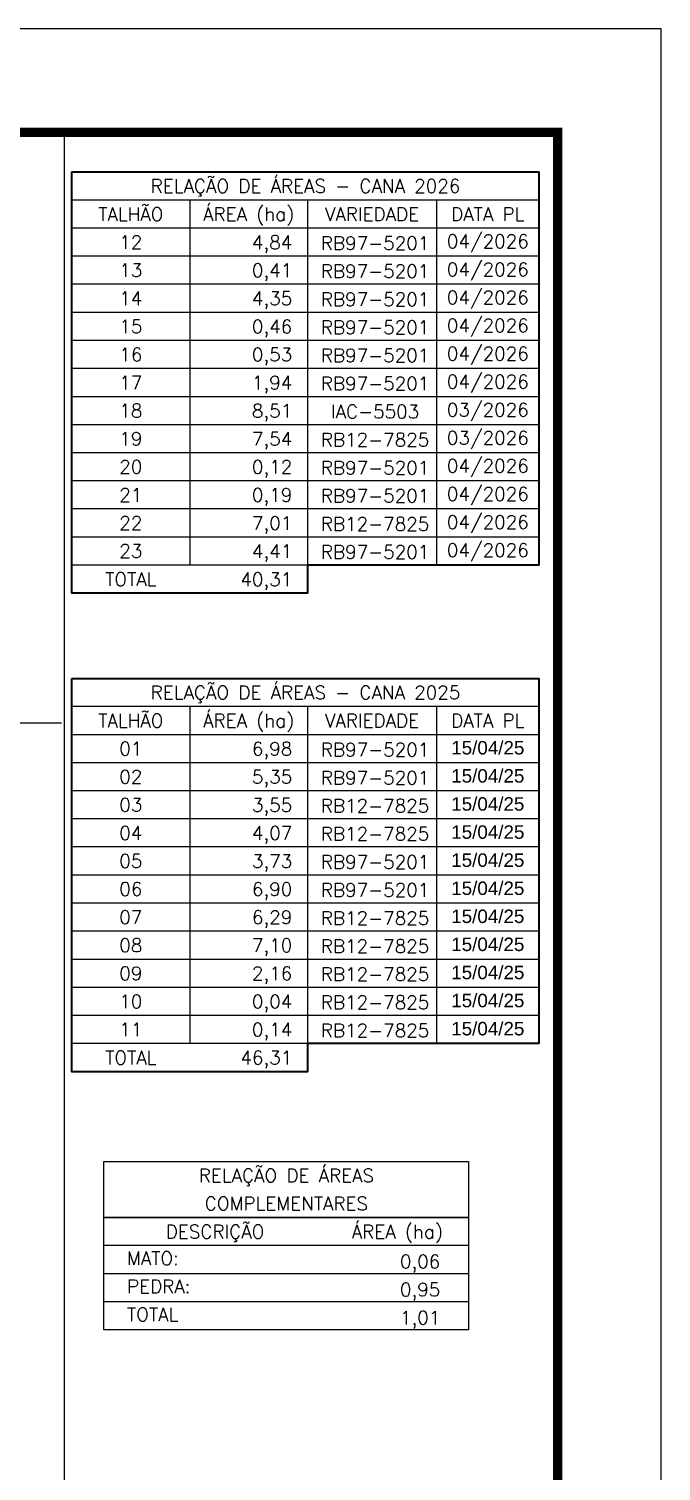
# Model space of a CAD drawing. Header units: inches. Extents: x 752207 to 755177, y 7820271 to 7822371.
# Drawn here: x 754566 to 755177, y 7820977 to 7822371 of the extents above; entities that cross this region are included whole.
import ezdxf
from ezdxf.enums import TextEntityAlignment as Align

# ---------------------------------------------------------------- set-up
doc = ezdxf.new("R2010")
doc.units = ezdxf.units.IN
doc.header["$MEASUREMENT"] = 0
doc.linetypes.add('CONTINUO', pattern=[0])
doc.linetypes.add('LIN0', pattern=[0])
for name, color, linetype in [('MARGEM', 7, 'CONTINUO'), ('QUADRO_DE_AREAS_CANA_2025', 7, 'Continuous'), ('QUADRO_DE_AREAS_COMPLEMENTARES', 7, 'Continuous')]:
    doc.layers.add(name, color=color, linetype=linetype)
doc.styles.add('SIMPLEX', font='simplex', dxfattribs={"height": 0.2})
doc.styles.get("Standard").update_dxf_attribs({"font": 'arial.ttf'})

msp = doc.modelspace()

# ---------------------------------------------------------------- linework, layer by layer
at = {"color": 8}
for points in [[(754600, 7822270.6), (754600, 7821077.9), (754600, 7820573.9)], [(754431.4, 7821700), (754597.4, 7821700)]]:
    msp.add_lwpolyline(points, dxfattribs=at)
at = {"layer": 'MARGEM', "color": 174, "linetype": 'LIN0', "flags": 128}
msp.add_lwpolyline([(755176.7, 7822370.6), (752206.7, 7822370.6), (752206.7, 7820270.6), (755176.7, 7820270.6)], close=True, dxfattribs=at)
at = {"layer": 'MARGEM', "color": 174, "linetype": 'LIN0', "const_width": 9.09, "flags": 128}
msp.add_lwpolyline([(755076.7, 7822270.6), (752306.7, 7822270.6), (752306.7, 7820370.6), (755076.7, 7820370.6)], close=True, dxfattribs=at)
at = {"layer": 'QUADRO_DE_AREAS_CANA_2025', "color": 174, "linetype": 'ByBlock', "lineweight": 40}
for p, q in [((754607.4, 7821852.3), (754607.4, 7822232.3)), ((754607.4, 7822232.3), (755058.8, 7822232.3)), ((755058.8, 7821852.3), (755058.8, 7822232.3)), ((754607.4, 7821389.9), (754607.4, 7821742.7)), ((754607.4, 7821742.7), (755058.8, 7821742.7)), ((755058.8, 7821389.9), (755058.8, 7821742.7))]:
    msp.add_line(p, q, dxfattribs=at)
at = {"layer": 'QUADRO_DE_AREAS_CANA_2025', "linetype": 'Continuous'}
for p, q in [((755058.8, 7822205.1), (754607.4, 7822205.1)), ((754721.3, 7822205.1), (754721.3, 7821852.3)), ((754835.1, 7822205.1), (754835.1, 7821852.3)), ((754959.7, 7822205.1), (754959.7, 7821852.3)), ((755058.8, 7822178), (754607.4, 7822178)), ((755058.8, 7822150.8), (754607.4, 7822150.8)), ((755058.8, 7822123.7), (754607.4, 7822123.7)), ((755058.8, 7822096.6), (754607.4, 7822096.6)), ((755058.8, 7822069.4), (754607.4, 7822069.4)), ((755058.8, 7822042.3), (754607.4, 7822042.3)), ((755058.8, 7822015.1), (754607.4, 7822015.1)), ((755058.8, 7821988), (754607.4, 7821988)), ((755058.8, 7821960.9), (754607.4, 7821960.9)), ((755058.8, 7821933.7), (754607.4, 7821933.7)), ((755058.8, 7821906.6), (754607.4, 7821906.6)), ((755058.8, 7821879.4), (754607.4, 7821879.4)), ((754835.1, 7821852.3), (754607.4, 7821852.3)), ((755058.8, 7821715.6), (754607.4, 7821715.6)), ((754721.3, 7821715.6), (754721.3, 7821389.9)), ((754835.1, 7821715.6), (754835.1, 7821389.9)), ((754959.7, 7821715.6), (754959.7, 7821389.9)), ((755058.8, 7821688.4), (754607.4, 7821688.4)), ((755058.8, 7821661.3), (754607.4, 7821661.3)), ((755058.8, 7821634.2), (754607.4, 7821634.2)), ((755058.8, 7821607), (754607.4, 7821607)), ((755058.8, 7821579.9), (754607.4, 7821579.9)), ((755058.8, 7821552.7), (754607.4, 7821552.7)), ((755058.8, 7821525.6), (754607.4, 7821525.6)), ((755058.8, 7821498.5), (754607.4, 7821498.5)), ((755058.8, 7821471.3), (754607.4, 7821471.3)), ((755058.8, 7821444.2), (754607.4, 7821444.2)), ((755058.8, 7821417), (754607.4, 7821417)), ((754835.1, 7821389.9), (754607.4, 7821389.9))]:
    msp.add_line(p, q, dxfattribs=at)
at = {"layer": 'QUADRO_DE_AREAS_CANA_2025', "color": 174, "linetype": 'ByBlock', "lineweight": 40}
for points in [[(755058.8, 7821852.3), (754835.1, 7821852.3), (754835.1, 7821825.1), (754607.4, 7821825.1), (754607.4, 7821852.3)], [(755058.8, 7821389.9), (754835.1, 7821389.9), (754835.1, 7821362.7), (754607.4, 7821362.7), (754607.4, 7821389.9)]]:
    msp.add_lwpolyline(points, dxfattribs=at)
at = {"layer": 'QUADRO_DE_AREAS_COMPLEMENTARES', "color": 174}
for p, q in [((754638.4, 7821276), (754990.7, 7821276)), ((754638.4, 7821113.2), (754638.4, 7821276)), ((754990.7, 7821276), (754990.7, 7821113.2)), ((754638.4, 7821167.4), (754638.4, 7821194.6)), ((754990.7, 7821194.6), (754990.7, 7821167.4)), ((754990.7, 7821140.3), (754638.4, 7821140.3)), ((754990.7, 7821113.2), (754638.4, 7821113.2))]:
    msp.add_line(p, q, dxfattribs=at)
at = {"layer": 'QUADRO_DE_AREAS_COMPLEMENTARES', "linetype": 'Continuous'}
for p, q in [((754990.7, 7821221.7), (754638.4, 7821221.7)), ((754990.7, 7821194.6), (754638.4, 7821194.6))]:
    msp.add_line(p, q, dxfattribs=at)
at = {"layer": 'QUADRO_DE_AREAS_COMPLEMENTARES'}
for p, q in [((754638.4, 7821221.7), (754990.7, 7821221.7)), ((754990.7, 7821194.6), (754638.4, 7821194.6)), ((754990.7, 7821167.4), (754638.4, 7821167.4))]:
    msp.add_line(p, q, dxfattribs=at)

# ---------------------------------------------------------------- texts
at = {"layer": 'QUADRO_DE_AREAS_CANA_2025', "linetype": 'Continuous', "style": 'SIMPLEX'}
for s, p in [('RELAÇÃO DE ÁREAS - CANA 2026', (754833.1, 7822218.7)), ('ÁREA (ha)', (754778.2, 7822191.5)), ('TALHÃO', (754664.3, 7822191.5)), ('VARIEDADE', (754897.4, 7822191.5)), ('DATA PL', (755009.2, 7822191.5)), ('04/2026', (755009.2, 7822165.3)), ('12', (754664.3, 7822164.4)), ('RB97-5201', (754900.3, 7822163.5)), ('04/2026', (755009.2, 7822138.1)), ('13', (754664.3, 7822137.3)), ('RB97-5201', (754900.3, 7822136.4)), ('04/2026', (755009.2, 7822111)), ('14', (754664.3, 7822110.1)), ('RB97-5201', (754900.3, 7822109.2)), ('04/2026', (755009.2, 7822083.9)), ('15', (754664.3, 7822083)), ('RB97-5201', (754900.3, 7822082.1)), ('16', (754664.3, 7822055.8)), ('04/2026', (755009.2, 7822056.7)), ('RB97-5201', (754900.3, 7822055)), ('17', (754664.3, 7822028.7)), ('04/2026', (755009.2, 7822029.6)), ('RB97-5201', (754900.3, 7822027.8)), ('18', (754664.3, 7822001.6)), ('IAC-5503', (754900.3, 7822000.7)), ('03/2026', (755009.2, 7822002.4)), ('19', (754664.3, 7821974.4)), ('RB12-7825', (754900.3, 7821973.5)), ('03/2026', (755009.2, 7821975.3)), ('20', (754664.3, 7821947.3)), ('RB97-5201', (754900.3, 7821946.4)), ('04/2026', (755009.2, 7821948.2)), ('21', (754664.3, 7821920.1)), ('RB97-5201', (754900.3, 7821919.3)), ('04/2026', (755009.2, 7821921)), ('22', (754664.3, 7821893)), ('RB12-7825', (754900.3, 7821892.1)), ('04/2026', (755009.2, 7821893.9)), ('23', (754664.3, 7821865.9)), ('RB97-5201', (754900.3, 7821865)), ('04/2026', (755009.2, 7821866.7)), ('TOTAL', (754664.3, 7821838.7)), ('RELAÇÃO DE ÁREAS - CANA 2025', (754833.1, 7821729.2)), ('TALHÃO', (754664.3, 7821702)), ('ÁREA (ha)', (754778.2, 7821702)), ('VARIEDADE', (754897.4, 7821702)), ('DATA PL', (755009.2, 7821702)), ('01', (754664.3, 7821674.9)), ('RB97-5201', (754900.3, 7821674)), ('02', (754664.3, 7821647.7)), ('RB97-5201', (754900.3, 7821646.8)), ('03', (754664.3, 7821620.6)), ('RB12-7825', (754900.3, 7821619.7)), ('04', (754664.3, 7821593.4)), ('RB12-7825', (754900.3, 7821592.6)), ('05', (754664.3, 7821566.3)), ('RB97-5201', (754900.3, 7821565.4)), ('06', (754664.3, 7821539.2)), ('RB97-5201', (754900.3, 7821538.3)), ('07', (754664.3, 7821512)), ('RB12-7825', (754900.3, 7821511.1)), ('08', (754664.3, 7821484.9)), ('RB12-7825', (754900.3, 7821484)), ('09', (754664.3, 7821457.7)), ('RB12-7825', (754900.3, 7821456.9)), ('10', (754664.3, 7821430.6)), ('RB12-7825', (754900.3, 7821429.7)), ('11', (754664.3, 7821403.5)), ('RB12-7825', (754900.3, 7821402.6)), ('TOTAL', (754664.3, 7821376.3))]:
    msp.add_text(s, height=13, dxfattribs=at).set_placement(p, align=Align.MIDDLE_CENTER)
for s, p in [('4,84', (754820.3, 7822157.8)), ('0,41', (754820.3, 7822130.7)), ('4,35', (754820.3, 7822103.6)), ('0,46', (754820.3, 7822076.4)), ('0,53', (754820.3, 7822049.3)), ('1,94', (754820.3, 7822022.1)), ('8,51', (754820.3, 7821995)), ('7,54', (754820.3, 7821967.9)), ('0,12', (754820.3, 7821940.7)), ('0,19', (754820.3, 7821913.6)), ('7,01', (754820.3, 7821886.4)), ('4,41', (754820.3, 7821859.3)), ('40,31', (754820.3, 7821832.1)), ('6,98', (754820.3, 7821668.3)), ('5,35', (754820.3, 7821641.2)), ('3,55', (754820.3, 7821614)), ('4,07', (754820.3, 7821586.9)), ('3,73', (754820.3, 7821559.7)), ('6,90', (754820.3, 7821532.6)), ('6,29', (754820.3, 7821505.5)), ('7,10', (754820.3, 7821478.3)), ('2,16', (754820.3, 7821451.2)), ('0,04', (754820.3, 7821424)), ('0,14', (754820.3, 7821396.9)), ('46,31', (754820.3, 7821369.8))]:
    msp.add_text(s, height=13, dxfattribs=at).set_placement(p, align=Align.RIGHT)
at = {"layer": 'QUADRO_DE_AREAS_CANA_2025', "linetype": 'Continuous'}
for p in [(755009.2, 7821675.8), (755009.2, 7821648.6), (755009.2, 7821621.5), (755009.2, 7821594.3), (755009.2, 7821567.2), (755009.2, 7821540), (755009.2, 7821512.9), (755009.2, 7821485.8), (755009.2, 7821458.6), (755009.2, 7821431.5), (755009.2, 7821404.3)]:
    msp.add_text('15/04/25', height=13, dxfattribs=at).set_placement(p, align=Align.MIDDLE_CENTER)
at = {"layer": 'QUADRO_DE_AREAS_COMPLEMENTARES', "linetype": 'Continuous', "style": 'SIMPLEX'}
for s, p in [('RELAÇÃO DE ÁREAS', (754814.6, 7821262.4)), ('COMPLEMENTARES', (754814.6, 7821235.3)), ('DESCRIÇÃO', (754745.7, 7821208.1)), ('ÁREA (ha)', (754921.8, 7821208.1))]:
    msp.add_text(s, height=13, dxfattribs=at).set_placement(p, align=Align.MIDDLE_CENTER)
for s, p in [('MATO:', (754660.6, 7821182.4)), ('PEDRA:', (754660.6, 7821155.2)), ('TOTAL', (754660.6, 7821128.1))]:
    msp.add_text(s, height=13, dxfattribs=at).set_placement(p, align=Align.MIDDLE_LEFT)
for s, p in [('0,06', (754963.3, 7821172.7)), ('0,95', (754963.3, 7821145.6)), ('1,01', (754963.3, 7821118.4))]:
    msp.add_text(s, height=13, dxfattribs=at).set_placement(p, align=Align.RIGHT)

doc.saveas('drawing.dxf')
